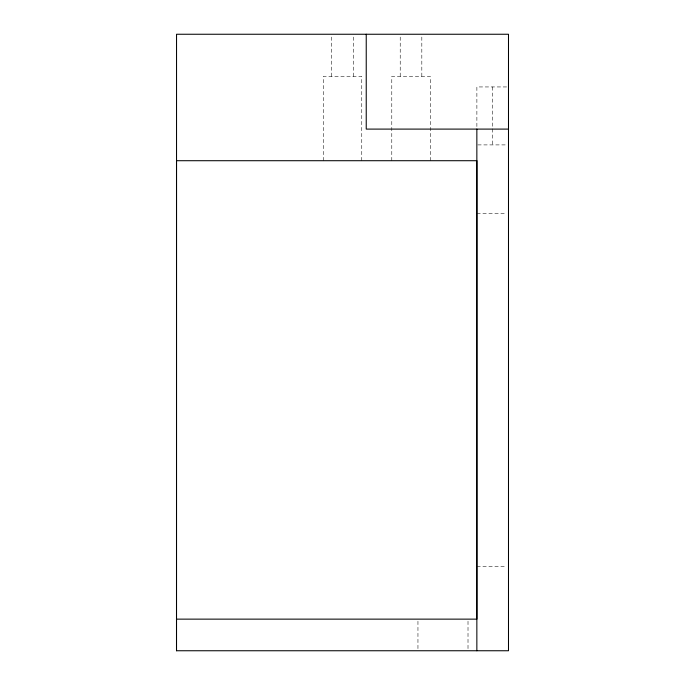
<?xml version="1.0" encoding="UTF-8"?>
<svg xmlns="http://www.w3.org/2000/svg" width="685" height="685" viewBox="0 0 685 685"><rect width="100%" height="100%" fill="white"/><g stroke="black" fill="none" stroke-linecap="round" stroke-linejoin="round"><path stroke-width="0.51" stroke-dasharray="3.42 2.57" d="M323.286 160.71L323.286 76.403L361.757 76.403L361.757 160.71M331.72 76.403L331.72 36.356M353.323 76.403L353.323 36.356M391.786 160.71L391.786 76.403L430.257 76.403L430.257 160.71M400.22 76.403L400.22 36.356M421.823 76.403L421.823 36.356M506.592 86.944L476.88 86.944L476.88 128.044M477.805 144.903L506.592 144.903M476.88 213.403L506.386 213.403M476.88 566.444L506.386 566.444M492.686 86.944L492.686 144.903M468.009 621.244L468.009 648.644M417.953 621.244L417.953 648.644"/><path stroke-width="1.03" d="M176.507 650.75L176.542 34.25L508.493 34.25L508.493 650.75L176.507 650.75L176.507 160.71L476.88 160.71L476.88 619.137L176.507 619.137M508.493 129.097L366.235 129.097L366.235 34.25M476.854 129.097L476.854 650.75"/></g></svg>
